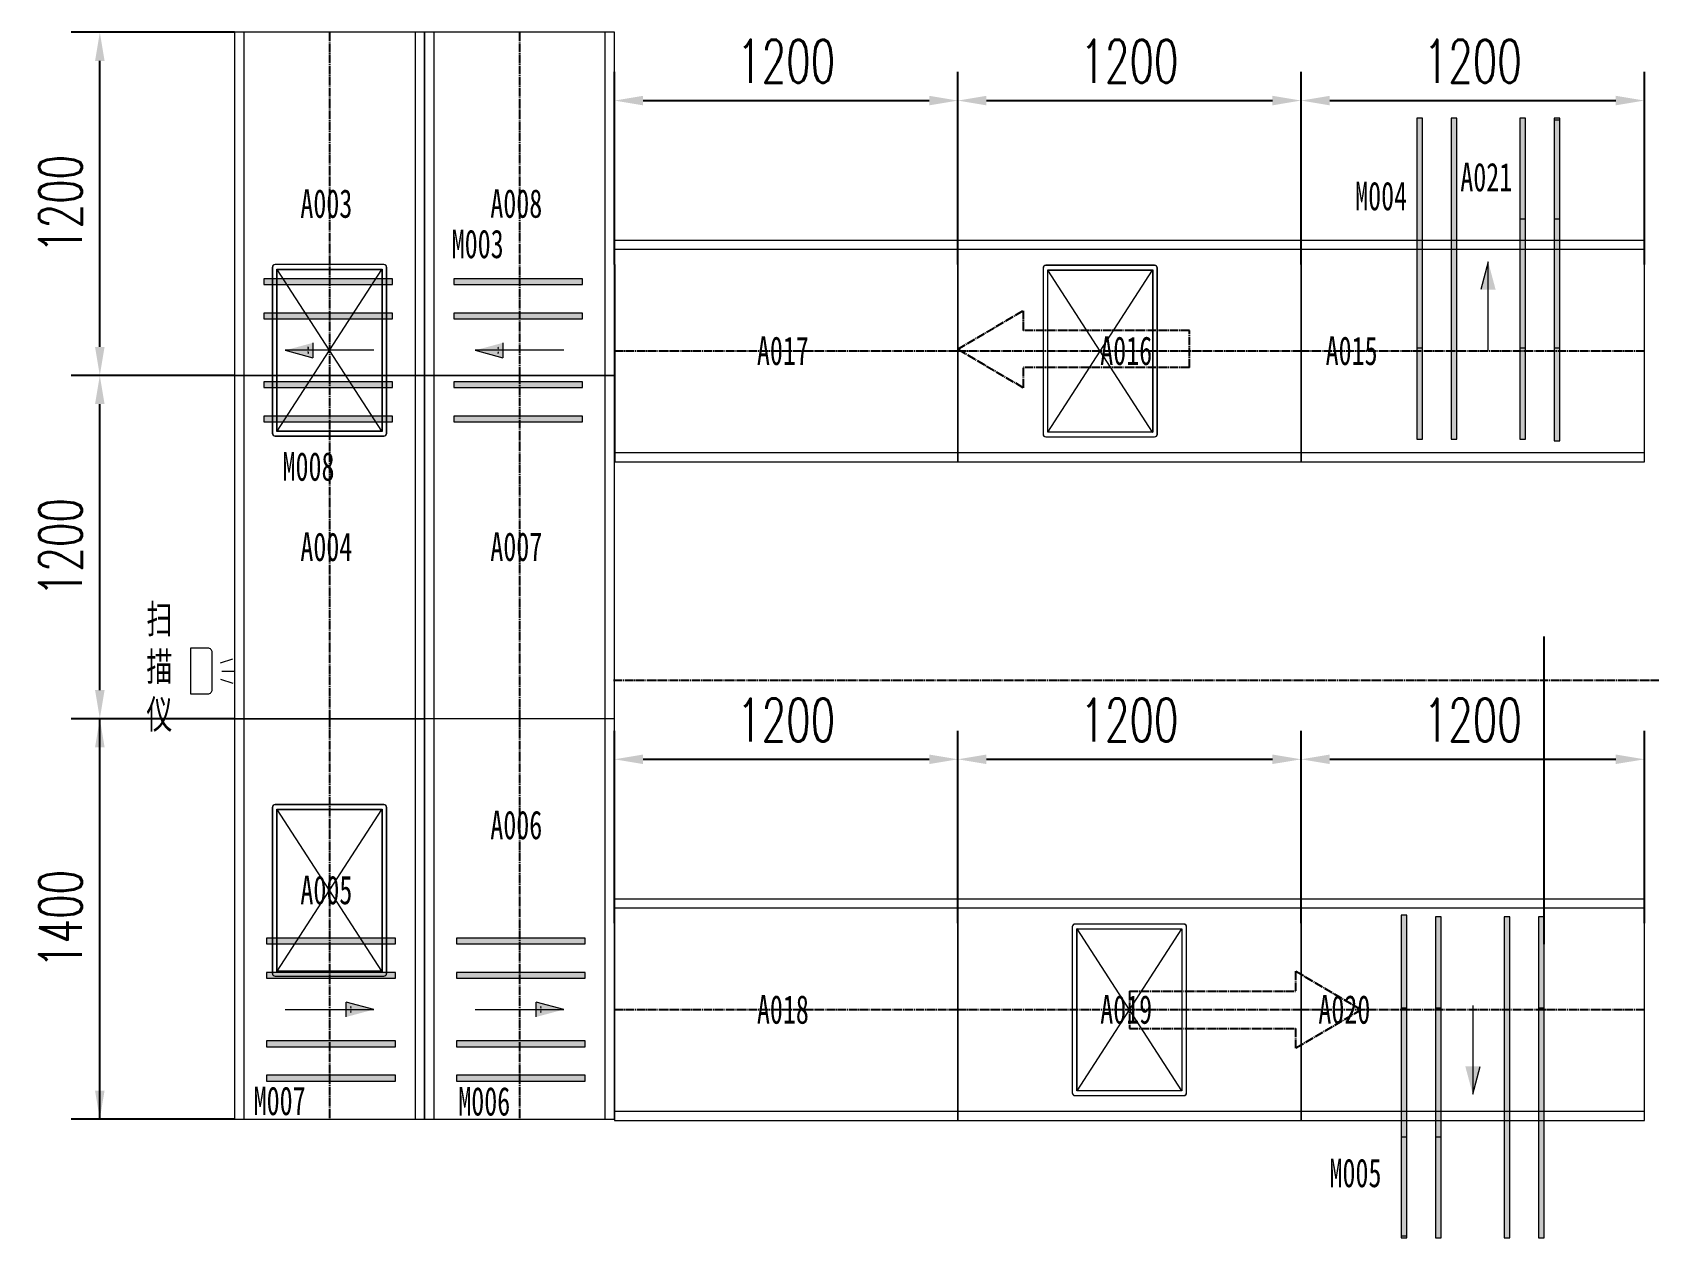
# Model space of a CAD drawing. Header units: millimetres. Extents: x -66983 to -34457, y -12173 to 8181.
# Drawn here: x -54300 to -48650, y -6201 to -1986 of the extents above; entities that cross this region are included whole.
import ezdxf

# ---------------------------------------------------------------- set-up
doc = ezdxf.new("R2010")
doc.units = ezdxf.units.MM
doc.linetypes.add('EB_DASHDOT', pattern=[39, 30, -3, 3, -3])
doc.layers.get('0').update_dxf_attribs({"lineweight": 0})
for name, color, linetype, lineweight in [('AM_7', 4, 'EB_DASHDOT', 25), ('CAXA1', 1, 'EB_DASHDOT', 25), ('CAXA4', 4, 'Continuous', 25), ('TEXT', 1, 'Continuous', 0), ('xiangzi', 150, 'Continuous', 0)]:
    doc.layers.add(name, color=color, linetype=linetype, lineweight=lineweight)
doc.styles.add('UserTxtStyle13', font='txt.shx', dxfattribs={"width": 0.667, "bigfont": 'gbcbig.shx'})
doc.styles.add('标准', font='txt.shx', dxfattribs={"width": 0.667, "bigfont": 'gbcbig.shx'})
doc.dimstyles.new('标准', dxfattribs={"dimscale": 100, "dimtxt": 3.5, "dimasz": 2, "dimexe": 2, "dimexo": 0, "dimtad": 1, "dimdec": 1, "dimzin": 0, "dimdsep": 46, "dimtxsty": '标准', "dimcen": 0, "dimdle": 2, "dimazin": 2, "dimtfac": 1, "dimtdec": 3, "dimtmove": 0, "dimatfit": 3, "dimfxl": 1, "dimtolj": 1, "dimtzin": 0, "dimarcsym": 0})

# ---------------------------------------------------------------- blocks, each defined once
blk = doc.blocks.new('CAXBLOCK331')
at = {"layer": 'CAXA1', "linetype": 'EB_DASHDOT', "lineweight": 25}
for p, q in [((114.8, 67.5), (-114.8, 202.4)), ((-114.8, 202.4), (-114.8, 132.3)), ((-695, 132.3), (-114.8, 132.3)), ((-695, 132.3), (-695, 2.6)), ((114.8, 67.5), (-114.8, -67.5)), ((-695, 2.6), (-114.8, 2.6)), ((-114.8, 2.6), (-114.8, -67.5))]:
    blk.add_line(p, q, dxfattribs=at)
blk = doc.blocks.new('CAXBLOCK391')
at = {"layer": 'xiangzi', "linetype": 'Continuous', "lineweight": 0}
for p, q in [((76639.2, -111540.4), (76639.2, -112120.4)), ((76639.7, -111540.4), (76639.2, -111540.4)), ((76639.7, -111540.4), (76639.7, -112120.4)), ((76649.2, -111530.9), (76649.2, -111530.4)), ((77029.2, -111530.4), (76649.2, -111530.4)), ((77029.2, -111530.9), (76649.2, -111530.9)), ((76655.5, -112114.1), (76655.5, -111546.7)), ((76655.5, -111546.7), (77022.9, -111546.7)), ((76656.2, -111547.4), (76655.5, -111546.7)), ((77022.2, -112113.4), (76656.2, -111547.4)), ((76656.2, -112113.4), (77022.2, -111547.4)), ((76656.2, -112113.4), (76656.2, -111547.4)), ((76656.2, -111547.4), (77022.2, -111547.4)), ((77022.2, -111547.4), (77022.9, -111546.7)), ((77022.2, -111547.4), (77022.2, -112113.4)), ((77022.9, -111546.7), (77022.9, -112114.1)), ((77029.2, -111530.9), (77029.2, -111530.4)), ((77038.7, -112120.4), (77038.7, -111540.4)), ((77038.7, -111540.4), (77039.2, -111540.4)), ((77039.2, -112120.4), (77039.2, -111540.4)), ((76639.7, -112120.4), (76639.2, -112120.4)), ((76649.2, -112129.9), (76649.2, -112130.4)), ((76649.2, -112129.9), (77029.2, -112129.9)), ((76649.2, -112130.4), (77029.2, -112130.4)), ((76656.2, -112113.4), (76655.5, -112114.1)), ((77022.9, -112114.1), (76655.5, -112114.1)), ((77022.2, -112113.4), (76656.2, -112113.4)), ((77022.2, -112113.4), (77022.9, -112114.1)), ((77029.2, -112129.9), (77029.2, -112130.4)), ((77038.7, -112120.4), (77039.2, -112120.4))]:
    blk.add_line(p, q, dxfattribs=at)
for centre, radius, start, end in [((76649.2, -111540.4), 10, 90, 180), ((76649.2, -111540.4), 9.5, 90, 180), ((77029.2, -111540.4), 10, 0, 90), ((77029.2, -111540.4), 9.5, 0, 90), ((76649.2, -112120.4), 10, 180, 270), ((76649.2, -112120.4), 9.5, 180, 270), ((77029.2, -112120.4), 10, 270, 360), ((77029.2, -112120.4), 9.5, 270, 360)]:
    blk.add_arc(centre, radius, start, end, dxfattribs=at)
blk = doc.blocks.new('CAXBLOCK399')
at = {"layer": 'CAXA1', "linetype": 'EB_DASHDOT', "lineweight": 25}
for p, q in [((-114.8, -67.5), (114.8, 67.5)), ((114.8, -2.6), (114.8, 67.5)), ((695, -2.6), (114.8, -2.6)), ((695, -132.3), (695, -2.6)), ((-114.8, -67.5), (114.8, -202.4)), ((695, -132.3), (114.8, -132.3)), ((114.8, -202.4), (114.8, -132.3))]:
    blk.add_line(p, q, dxfattribs=at)
blk = doc.blocks.new('*X65')
at = {"layer": 'CAXA4', "linetype": 'Continuous', "transparency": 16777216}
for points in [[(-52164.6, -2208.3), (-52164.6, -2241.6), (-52264.6, -2224.9)], [(-51164.6, -2208.3), (-51164.6, -2241.6), (-51064.6, -2224.9)]]:
    blk.add_hatch(color=0, dxfattribs=at).paths.add_polyline_path(points, flags=0)
at = {"layer": 'CAXA4', "color": 0, "linetype": 'Continuous', "lineweight": -2, "transparency": 16777216}
for p, q in [((-52264.6, -2797.8), (-52264.6, -2124.9)), ((-51064.6, -2797.8), (-51064.6, -2124.9)), ((-52164.6, -2224.9), (-51164.6, -2224.9))]:
    blk.add_line(p, q, dxfattribs=at)
at = {"layer": 'CAXA4', "color": 0, "linetype": 'Continuous', "lineweight": 25, "transparency": 16777216, "insert": (-51664.6, -2087.4), "char_height": 150, "width": 906.453, "attachment_point": 5, "style": '标准'}
blk.add_mtext('1200', dxfattribs=at)
blk = doc.blocks.new('*X66')
at = {"layer": 'CAXA4', "linetype": 'Continuous', "transparency": 16777216}
for points in [[(-50964.6, -2208.3), (-50964.6, -2241.6), (-51064.6, -2224.9)], [(-49964.6, -2208.3), (-49964.6, -2241.6), (-49864.6, -2224.9)]]:
    blk.add_hatch(color=0, dxfattribs=at).paths.add_polyline_path(points, flags=0)
at = {"layer": 'CAXA4', "color": 0, "linetype": 'Continuous', "lineweight": -2, "transparency": 16777216}
for p, q in [((-51064.6, -2797.8), (-51064.6, -2124.9)), ((-49864.6, -2797.8), (-49864.6, -2124.9)), ((-50964.6, -2224.9), (-49964.6, -2224.9))]:
    blk.add_line(p, q, dxfattribs=at)
at = {"layer": 'CAXA4', "color": 0, "linetype": 'Continuous', "lineweight": 25, "transparency": 16777216, "insert": (-50464.6, -2087.4), "char_height": 150, "width": 906.453, "attachment_point": 5, "style": '标准'}
blk.add_mtext('1200', dxfattribs=at)
blk = doc.blocks.new('*X67')
at = {"layer": 'CAXA4', "linetype": 'Continuous', "transparency": 16777216}
for points in [[(-49764.6, -2208.3), (-49764.6, -2241.6), (-49864.6, -2224.9)], [(-48764.6, -2208.3), (-48764.6, -2241.6), (-48664.6, -2224.9)]]:
    blk.add_hatch(color=0, dxfattribs=at).paths.add_polyline_path(points, flags=0)
at = {"layer": 'CAXA4', "color": 0, "linetype": 'Continuous', "lineweight": -2, "transparency": 16777216}
for p, q in [((-49864.6, -2797.8), (-49864.6, -2124.9)), ((-48664.6, -2797.8), (-48664.6, -2124.9)), ((-49764.6, -2224.9), (-48764.6, -2224.9))]:
    blk.add_line(p, q, dxfattribs=at)
at = {"layer": 'CAXA4', "color": 0, "linetype": 'Continuous', "lineweight": 25, "transparency": 16777216, "insert": (-49264.6, -2087.4), "char_height": 150, "width": 906.453, "attachment_point": 5, "style": '标准'}
blk.add_mtext('1200', dxfattribs=at)
blk = doc.blocks.new('CAXBLOCK411')
at = {"color": 5, "linetype": 'Continuous', "lineweight": 0}
for p, q in [((664, 1000), (0, 1000)), ((0, 1000), (0, -200)), ((32, 1000), (32, -200)), ((632, -200), (632, 1000)), ((664, -200), (664, 1000)), ((0, -200), (664, -200))]:
    blk.add_line(p, q, dxfattribs=at)
at = {"layer": 'AM_7', "color": 1, "linetype": 'EB_DASHDOT', "lineweight": 25}
blk.add_line((332, 1000), (332, -200.22), dxfattribs=at)
blk = doc.blocks.new('CAXBLOCK412')
at = {"color": 5, "linetype": 'Continuous', "lineweight": 0}
for p, q in [((664, 1000), (0, 1000)), ((0, 1000), (0, -200)), ((32, 1000), (32, -200)), ((632, -200), (632, 1000)), ((664, -200), (664, 1000)), ((0, -200), (664, -200))]:
    blk.add_line(p, q, dxfattribs=at)
at = {"layer": 'AM_7', "color": 1, "linetype": 'EB_DASHDOT', "lineweight": 25}
blk.add_line((332, 1000), (332, -200.22), dxfattribs=at)
blk = doc.blocks.new('CAXBLOCK415')
at = {"color": 5, "linetype": 'Continuous', "lineweight": 0}
for p, q in [((664, 1000), (0, 1000)), ((0, 1000), (0, -200)), ((32, 1000), (32, -200)), ((632, -200), (632, 1000)), ((664, -200), (664, 1000)), ((0, -200), (664, -200))]:
    blk.add_line(p, q, dxfattribs=at)
at = {"layer": 'AM_7', "color": 1, "linetype": 'EB_DASHDOT', "lineweight": 25}
blk.add_line((332, 1000), (332, -200.22), dxfattribs=at)
blk = doc.blocks.new('CAXBLOCK416')
at = {"color": 5, "linetype": 'Continuous', "lineweight": 0}
for p, q in [((664, 1000), (0, 1000)), ((0, 1000), (0, -200)), ((32, 1000), (32, -200)), ((632, -200), (632, 1000)), ((664, -200), (664, 1000)), ((0, -200), (664, -200))]:
    blk.add_line(p, q, dxfattribs=at)
at = {"layer": 'AM_7', "color": 1, "linetype": 'EB_DASHDOT', "lineweight": 25}
blk.add_line((332, 1000), (332, -200.22), dxfattribs=at)
blk = doc.blocks.new('CAXBLOCK417')
at = {"color": 5, "linetype": 'Continuous', "lineweight": 0}
for p, q in [((664, 1000), (0, 1000)), ((0, 1000), (0, -400)), ((32, 1000), (32, -400)), ((632, -400), (632, 1000)), ((664, -400), (664, 1000)), ((0, -400), (664, -400))]:
    blk.add_line(p, q, dxfattribs=at)
at = {"layer": 'AM_7', "color": 1, "linetype": 'EB_DASHDOT', "lineweight": 25}
blk.add_line((332, 1000), (332, -400.22), dxfattribs=at)
blk = doc.blocks.new('CAXBLOCK450')
at = {"color": 5, "linetype": 'Continuous', "lineweight": 0}
for p, q in [((-200, 55), (-200, -719)), ((1000, 55), (-200, 55)), ((1000, 23), (-200, 23)), ((1000, -719), (1000, 55)), ((-200, -687), (1000, -687)), ((-200, -719), (1000, -719))]:
    blk.add_line(p, q, dxfattribs=at)
at = {"layer": 'AM_7', "color": 1, "linetype": 'EB_DASHDOT', "lineweight": 25}
blk.add_line((1000, -332), (-200.22, -332), dxfattribs=at)
blk = doc.blocks.new('CAXBLOCK451')
at = {"color": 5, "linetype": 'Continuous', "lineweight": 0}
for p, q in [((-200, 55), (-200, -719)), ((1000, 55), (-200, 55)), ((1000, 23), (-200, 23)), ((1000, -719), (1000, 55)), ((-200, -687), (1000, -687)), ((-200, -719), (1000, -719))]:
    blk.add_line(p, q, dxfattribs=at)
at = {"layer": 'AM_7', "color": 1, "linetype": 'EB_DASHDOT', "lineweight": 25}
blk.add_line((1000, -332), (-200.22, -332), dxfattribs=at)
blk = doc.blocks.new('CAXBLOCK452')
at = {"color": 5, "linetype": 'Continuous', "lineweight": 0}
for p, q in [((-200, 55), (-200, -719)), ((1000, 55), (-200, 55)), ((1000, 23), (-200, 23)), ((1000, -719), (1000, 55)), ((-200, -687), (1000, -687)), ((-200, -719), (1000, -719))]:
    blk.add_line(p, q, dxfattribs=at)
at = {"layer": 'AM_7', "color": 1, "linetype": 'EB_DASHDOT', "lineweight": 25}
blk.add_line((1000, -332), (-200.22, -332), dxfattribs=at)
blk = doc.blocks.new('CAXBLOCK453')
at = {"color": 5, "linetype": 'Continuous', "lineweight": 0}
for p, q in [((-200, 55), (-200, -719)), ((1000, 55), (-200, 55)), ((1000, 23), (-200, 23)), ((1000, -719), (1000, 55)), ((-200, -687), (1000, -687)), ((-200, -719), (1000, -719))]:
    blk.add_line(p, q, dxfattribs=at)
at = {"layer": 'AM_7', "color": 1, "linetype": 'EB_DASHDOT', "lineweight": 25}
blk.add_line((1000, -332), (-200.22, -332), dxfattribs=at)
blk = doc.blocks.new('CAXBLOCK454')
at = {"color": 5, "linetype": 'Continuous', "lineweight": 0}
for p, q in [((-200, 55), (-200, -719)), ((1000, 55), (-200, 55)), ((1000, 23), (-200, 23)), ((1000, -719), (1000, 55)), ((-200, -687), (1000, -687)), ((-200, -719), (1000, -719))]:
    blk.add_line(p, q, dxfattribs=at)
at = {"layer": 'AM_7', "color": 1, "linetype": 'EB_DASHDOT', "lineweight": 25}
blk.add_line((1000, -332), (-200.22, -332), dxfattribs=at)
blk = doc.blocks.new('CAXBLOCK455')
at = {"color": 5, "linetype": 'Continuous', "lineweight": 0}
for p, q in [((-200, 55), (-200, -719)), ((1000, 55), (-200, 55)), ((1000, 23), (-200, 23)), ((1000, -719), (1000, 55)), ((-200, -687), (1000, -687)), ((-200, -719), (1000, -719))]:
    blk.add_line(p, q, dxfattribs=at)
at = {"layer": 'AM_7', "color": 1, "linetype": 'EB_DASHDOT', "lineweight": 25}
blk.add_line((1000, -332), (-200.22, -332), dxfattribs=at)
blk = doc.blocks.new('CAXBLOCK464')
at = {"layer": 'xiangzi', "linetype": 'Continuous', "lineweight": 0}
for p, q in [((76639.2, -111540.4), (76639.2, -112120.4)), ((76639.7, -111540.4), (76639.2, -111540.4)), ((76639.7, -111540.4), (76639.7, -112120.4)), ((76649.2, -111530.9), (76649.2, -111530.4)), ((77029.2, -111530.4), (76649.2, -111530.4)), ((77029.2, -111530.9), (76649.2, -111530.9)), ((76655.5, -112114.1), (76655.5, -111546.7)), ((76655.5, -111546.7), (77022.9, -111546.7)), ((76656.2, -111547.4), (76655.5, -111546.7)), ((77022.2, -112113.4), (76656.2, -111547.4)), ((76656.2, -112113.4), (77022.2, -111547.4)), ((76656.2, -112113.4), (76656.2, -111547.4)), ((76656.2, -111547.4), (77022.2, -111547.4)), ((77022.2, -111547.4), (77022.9, -111546.7)), ((77022.2, -111547.4), (77022.2, -112113.4)), ((77022.9, -111546.7), (77022.9, -112114.1)), ((77029.2, -111530.9), (77029.2, -111530.4)), ((77038.7, -112120.4), (77038.7, -111540.4)), ((77038.7, -111540.4), (77039.2, -111540.4)), ((77039.2, -112120.4), (77039.2, -111540.4)), ((76639.7, -112120.4), (76639.2, -112120.4)), ((76649.2, -112129.9), (76649.2, -112130.4)), ((76649.2, -112129.9), (77029.2, -112129.9)), ((76649.2, -112130.4), (77029.2, -112130.4)), ((76656.2, -112113.4), (76655.5, -112114.1)), ((77022.9, -112114.1), (76655.5, -112114.1)), ((77022.2, -112113.4), (76656.2, -112113.4)), ((77022.2, -112113.4), (77022.9, -112114.1)), ((77029.2, -112129.9), (77029.2, -112130.4)), ((77038.7, -112120.4), (77039.2, -112120.4))]:
    blk.add_line(p, q, dxfattribs=at)
for centre, radius, start, end in [((76649.2, -111540.4), 10, 90, 180), ((76649.2, -111540.4), 9.5, 90, 180), ((77029.2, -111540.4), 10, 0, 90), ((77029.2, -111540.4), 9.5, 0, 90), ((76649.2, -112120.4), 10, 180, 270), ((76649.2, -112120.4), 9.5, 180, 270), ((77029.2, -112120.4), 10, 270, 360), ((77029.2, -112120.4), 9.5, 270, 360)]:
    blk.add_arc(centre, radius, start, end, dxfattribs=at)
blk = doc.blocks.new('CAXBLOCK471')
at = {"layer": 'xiangzi', "linetype": 'Continuous', "lineweight": 0}
for p, q in [((76639.2, -111540.4), (76639.2, -112120.4)), ((76639.7, -111540.4), (76639.2, -111540.4)), ((76639.7, -111540.4), (76639.7, -112120.4)), ((76649.2, -111530.9), (76649.2, -111530.4)), ((77029.2, -111530.4), (76649.2, -111530.4)), ((77029.2, -111530.9), (76649.2, -111530.9)), ((76655.5, -112114.1), (76655.5, -111546.7)), ((76655.5, -111546.7), (77022.9, -111546.7)), ((76656.2, -111547.4), (76655.5, -111546.7)), ((77022.2, -112113.4), (76656.2, -111547.4)), ((76656.2, -112113.4), (77022.2, -111547.4)), ((76656.2, -112113.4), (76656.2, -111547.4)), ((76656.2, -111547.4), (77022.2, -111547.4)), ((77022.2, -111547.4), (77022.9, -111546.7)), ((77022.2, -111547.4), (77022.2, -112113.4)), ((77022.9, -111546.7), (77022.9, -112114.1)), ((77029.2, -111530.9), (77029.2, -111530.4)), ((77038.7, -112120.4), (77038.7, -111540.4)), ((77038.7, -111540.4), (77039.2, -111540.4)), ((77039.2, -112120.4), (77039.2, -111540.4)), ((76639.7, -112120.4), (76639.2, -112120.4)), ((76649.2, -112129.9), (76649.2, -112130.4)), ((76649.2, -112129.9), (77029.2, -112129.9)), ((76649.2, -112130.4), (77029.2, -112130.4)), ((76656.2, -112113.4), (76655.5, -112114.1)), ((77022.9, -112114.1), (76655.5, -112114.1)), ((77022.2, -112113.4), (76656.2, -112113.4)), ((77022.2, -112113.4), (77022.9, -112114.1)), ((77029.2, -112129.9), (77029.2, -112130.4)), ((77038.7, -112120.4), (77039.2, -112120.4))]:
    blk.add_line(p, q, dxfattribs=at)
for centre, radius, start, end in [((76649.2, -111540.4), 10, 90, 180), ((76649.2, -111540.4), 9.5, 90, 180), ((77029.2, -111540.4), 10, 0, 90), ((77029.2, -111540.4), 9.5, 0, 90), ((76649.2, -112120.4), 10, 180, 270), ((76649.2, -112120.4), 9.5, 180, 270), ((77029.2, -112120.4), 10, 270, 360), ((77029.2, -112120.4), 9.5, 270, 360)]:
    blk.add_arc(centre, radius, start, end, dxfattribs=at)
blk = doc.blocks.new('*X105')
at = {"layer": 'CAXA4', "linetype": 'Continuous', "transparency": 16777216}
for points in [[(-54080.3, -2086.2), (-54046.9, -2086.2), (-54063.6, -1986.2)], [(-54080.3, -3086.2), (-54046.9, -3086.2), (-54063.6, -3186.2)]]:
    blk.add_hatch(color=0, dxfattribs=at).paths.add_polyline_path(points, flags=0)
at = {"layer": 'CAXA4', "color": 0, "linetype": 'Continuous', "lineweight": -2, "transparency": 16777216}
for p, q in [((-53592.6, -1986.2), (-54163.6, -1986.2)), ((-54063.6, -3086.2), (-54063.6, -2086.2)), ((-53592.6, -3186.2), (-54163.6, -3186.2))]:
    blk.add_line(p, q, dxfattribs=at)
at = {"layer": 'CAXA4', "color": 0, "linetype": 'Continuous', "lineweight": 25, "transparency": 16777216, "insert": (-54201.1, -2586.2), "char_height": 150, "width": 906.453, "attachment_point": 5, "rotation": 90, "style": '标准'}
blk.add_mtext('1200', dxfattribs=at)
blk = doc.blocks.new('*X106')
at = {"layer": 'CAXA4', "linetype": 'Continuous', "transparency": 16777216}
for points in [[(-54080.3, -3286.5), (-54046.9, -3286.5), (-54063.6, -3186.5)], [(-54080.3, -4286.5), (-54046.9, -4286.5), (-54063.6, -4386.5)]]:
    blk.add_hatch(color=0, dxfattribs=at).paths.add_polyline_path(points, flags=0)
at = {"layer": 'CAXA4', "color": 0, "linetype": 'Continuous', "lineweight": -2, "transparency": 16777216}
for p, q in [((-53592.6, -3186.5), (-54163.6, -3186.5)), ((-54063.6, -4286.5), (-54063.6, -3286.5)), ((-53592.6, -4386.5), (-54163.6, -4386.5))]:
    blk.add_line(p, q, dxfattribs=at)
at = {"layer": 'CAXA4', "color": 0, "linetype": 'Continuous', "lineweight": 25, "transparency": 16777216, "insert": (-54201.1, -3786.5), "char_height": 150, "width": 906.453, "attachment_point": 5, "rotation": 90, "style": '标准'}
blk.add_mtext('1200', dxfattribs=at)
blk = doc.blocks.new('*X107')
at = {"layer": 'CAXA4', "linetype": 'Continuous', "lineweight": 25, "transparency": 16777216}
for points in [[(-54063.6, -4386.7), (-54080.3, -4486.7), (-54046.9, -4486.7)], [(-54063.6, -5786.7), (-54080.3, -5686.7), (-54046.9, -5686.7)]]:
    blk.add_hatch(color=0, dxfattribs=at).paths.add_polyline_path(points, flags=0)
at = {"layer": 'CAXA4', "color": 0, "linetype": 'Continuous', "lineweight": 25, "transparency": 16777216}
for p, q in [((-53592.6, -4386.7), (-54163.6, -4386.7)), ((-54063.6, -5786.7), (-54063.6, -4386.7)), ((-53592.6, -5786.7), (-54163.6, -5786.7))]:
    blk.add_line(p, q, dxfattribs=at)
at = {"layer": 'CAXA4', "color": 0, "linetype": 'Continuous', "lineweight": 25, "transparency": 16777216, "insert": (-54201.1, -5086.7), "char_height": 150, "width": 485.957, "attachment_point": 5, "rotation": 90, "style": '标准'}
blk.add_mtext('1400', dxfattribs=at)
blk = doc.blocks.new('*X108')
at = {"layer": 'CAXA4', "linetype": 'Continuous', "transparency": 16777216}
for points in [[(-52164.6, -4511.8), (-52164.6, -4545.1), (-52264.6, -4528.5)], [(-51164.6, -4511.8), (-51164.6, -4545.1), (-51064.6, -4528.5)]]:
    blk.add_hatch(color=0, dxfattribs=at).paths.add_polyline_path(points, flags=0)
at = {"layer": 'CAXA4', "color": 0, "linetype": 'Continuous', "lineweight": -2, "transparency": 16777216}
for p, q in [((-52264.6, -5101.3), (-52264.6, -4428.5)), ((-51064.6, -5101.3), (-51064.6, -4428.5)), ((-52164.6, -4528.5), (-51164.6, -4528.5))]:
    blk.add_line(p, q, dxfattribs=at)
at = {"layer": 'CAXA4', "color": 0, "linetype": 'Continuous', "lineweight": 25, "transparency": 16777216, "insert": (-51664.6, -4391), "char_height": 150, "width": 906.453, "attachment_point": 5, "style": '标准'}
blk.add_mtext('1200', dxfattribs=at)
blk = doc.blocks.new('*X109')
at = {"layer": 'CAXA4', "linetype": 'Continuous', "transparency": 16777216}
for points in [[(-50964.6, -4511.8), (-50964.6, -4545.1), (-51064.6, -4528.5)], [(-49964.6, -4511.8), (-49964.6, -4545.1), (-49864.6, -4528.5)]]:
    blk.add_hatch(color=0, dxfattribs=at).paths.add_polyline_path(points, flags=0)
at = {"layer": 'CAXA4', "color": 0, "linetype": 'Continuous', "lineweight": -2, "transparency": 16777216}
for p, q in [((-51064.6, -5101.3), (-51064.6, -4428.5)), ((-49864.6, -5101.3), (-49864.6, -4428.5)), ((-50964.6, -4528.5), (-49964.6, -4528.5))]:
    blk.add_line(p, q, dxfattribs=at)
at = {"layer": 'CAXA4', "color": 0, "linetype": 'Continuous', "lineweight": 25, "transparency": 16777216, "insert": (-50464.6, -4391), "char_height": 150, "width": 906.453, "attachment_point": 5, "style": '标准'}
blk.add_mtext('1200', dxfattribs=at)
blk = doc.blocks.new('*X110')
at = {"layer": 'CAXA4', "linetype": 'Continuous', "transparency": 16777216}
for points in [[(-49764.6, -4511.8), (-49764.6, -4545.1), (-49864.6, -4528.5)], [(-48764.6, -4511.8), (-48764.6, -4545.1), (-48664.6, -4528.5)]]:
    blk.add_hatch(color=0, dxfattribs=at).paths.add_polyline_path(points, flags=0)
at = {"layer": 'CAXA4', "color": 0, "linetype": 'Continuous', "lineweight": -2, "transparency": 16777216}
for p, q in [((-49864.6, -5101.3), (-49864.6, -4428.5)), ((-48664.6, -5101.3), (-48664.6, -4428.5)), ((-49764.6, -4528.5), (-48764.6, -4528.5))]:
    blk.add_line(p, q, dxfattribs=at)
at = {"layer": 'CAXA4', "color": 0, "linetype": 'Continuous', "lineweight": 25, "transparency": 16777216, "insert": (-49264.6, -4391), "char_height": 150, "width": 906.453, "attachment_point": 5, "style": '标准'}
blk.add_mtext('1200', dxfattribs=at)
blk = doc.blocks.new('CAXBLOCK479')
at = {"linetype": 'Continuous', "lineweight": 0}
h = blk.add_hatch(color=1, dxfattribs=at)
h.paths.add_polyline_path([(155, 0), (58.4, 25.9), (58.4, 0)], flags=0)
h.paths.add_polyline_path([(155, 0), (58.4, 0), (58.4, -25.9)], flags=0)
at = {"layer": 'TEXT', "linetype": 'Continuous', "lineweight": 0}
for points in [[(230, 230), (-220, 230), (-220, 250), (230, 250)], [(230, 110), (-220, 110), (-220, 130), (230, 130)], [(230, -130), (-220, -130), (-220, -110), (230, -110)], [(230, -250), (-220, -250), (-220, -230), (230, -230)]]:
    blk.add_hatch(color=3, dxfattribs=at).paths.add_polyline_path(points, flags=0)
at = {"color": 1, "linetype": 'Continuous', "lineweight": 0}
for p, q in [((-155, 0), (155, 0)), ((155, 0), (58.4, 25.9)), ((58.4, -25.9), (58.4, 25.9))]:
    blk.add_line(p, q, dxfattribs=at)
at = {"color": 2, "linetype": 'Continuous', "lineweight": 0}
for centre in [(76, 8.2), (76, -7.8)]:
    blk.add_arc(centre, 2.5, 90, 270, dxfattribs=at)
at = {"layer": 'TEXT', "color": 3, "linetype": 'Continuous', "lineweight": 0}
for points in [[(-220, 250), (-220, 230), (230, 230), (230, 250), (-220, 250)], [(-220, 130), (-220, 110), (230, 110), (230, 130), (-220, 130)], [(-220, -110), (-220, -130), (230, -130), (230, -110), (-220, -110)], [(-220, -230), (-220, -250), (230, -250), (230, -230), (-220, -230)]]:
    blk.add_lwpolyline(points, dxfattribs=at)
blk = doc.blocks.new('CAXBLOCK480')
at = {"linetype": 'Continuous', "lineweight": 0}
h = blk.add_hatch(color=1, dxfattribs=at)
h.paths.add_polyline_path([(-155, 0), (-58.4, -25.9), (-58.4, 0)], flags=0)
h.paths.add_polyline_path([(-155, 0), (-58.4, 0), (-58.4, 25.9)], flags=0)
at = {"layer": 'TEXT', "linetype": 'Continuous', "lineweight": 0}
for points in [[(-230, 250), (220, 250), (220, 230), (-230, 230)], [(-230, 130), (220, 130), (220, 110), (-230, 110)], [(-230, -110), (220, -110), (220, -130), (-230, -130)], [(-230, -230), (220, -230), (220, -250), (-230, -250)]]:
    blk.add_hatch(color=3, dxfattribs=at).paths.add_polyline_path(points, flags=0)
at = {"color": 1, "linetype": 'Continuous', "lineweight": 0}
for p, q in [((155, 0), (-155, 0)), ((-155, 0), (-58.4, -25.9)), ((-58.4, 25.9), (-58.4, -25.9))]:
    blk.add_line(p, q, dxfattribs=at)
at = {"color": 2, "linetype": 'Continuous', "lineweight": 0}
for centre in [(-76, 7.8), (-76, -8.2)]:
    blk.add_arc(centre, 2.5, 270, 90, dxfattribs=at)
at = {"layer": 'TEXT', "color": 3, "linetype": 'Continuous', "lineweight": 0}
for points in [[(220, 230), (220, 250), (-230, 250), (-230, 230), (220, 230)], [(220, 110), (220, 130), (-230, 130), (-230, 110), (220, 110)], [(220, -130), (220, -110), (-230, -110), (-230, -130), (220, -130)], [(220, -250), (220, -230), (-230, -230), (-230, -250), (220, -250)]]:
    blk.add_lwpolyline(points, dxfattribs=at)
blk = doc.blocks.new('CAXBLOCK492')
at = {"linetype": 'Continuous', "lineweight": 0}
h = blk.add_hatch(color=1, dxfattribs=at)
h.paths.add_polyline_path([(-155, 0), (-58.4, -25.9), (-58.4, 0)], flags=0)
h.paths.add_polyline_path([(-155, 0), (-58.4, 0), (-58.4, 25.9)], flags=0)
at = {"layer": 'TEXT', "linetype": 'Continuous', "lineweight": 0}
for points in [[(-230, 250), (220, 250), (220, 230), (-230, 230)], [(-230, 130), (220, 130), (220, 110), (-230, 110)], [(-230, -110), (220, -110), (220, -130), (-230, -130)], [(-230, -230), (220, -230), (220, -250), (-230, -250)]]:
    blk.add_hatch(color=3, dxfattribs=at).paths.add_polyline_path(points, flags=0)
at = {"color": 1, "linetype": 'Continuous', "lineweight": 0}
for p, q in [((155, 0), (-155, 0)), ((-155, 0), (-58.4, -25.9)), ((-58.4, 25.9), (-58.4, -25.9))]:
    blk.add_line(p, q, dxfattribs=at)
at = {"color": 2, "linetype": 'Continuous', "lineweight": 0}
for centre in [(-76, 7.8), (-76, -8.2)]:
    blk.add_arc(centre, 2.5, 270, 90, dxfattribs=at)
at = {"layer": 'TEXT', "color": 3, "linetype": 'Continuous', "lineweight": 0}
for points in [[(220, 230), (220, 250), (-230, 250), (-230, 230), (220, 230)], [(220, 110), (220, 130), (-230, 130), (-230, 110), (220, 110)], [(220, -130), (220, -110), (-230, -110), (-230, -130), (220, -130)], [(220, -250), (220, -230), (-230, -230), (-230, -250), (220, -250)]]:
    blk.add_lwpolyline(points, dxfattribs=at)
blk = doc.blocks.new('SMY')
at = {"color": 1, "lineweight": 0}
for p, q in [((-29, 49.3), (-42.5, 6.5)), ((0, 44.9), (0, 0)), ((29, 49.3), (42.5, 6.5))]:
    blk.add_line(p, q, dxfattribs=at)
blk.add_lwpolyline([(-65, 78), (65, 78, 0.414214), (80, 93), (80, 154), (-80, 154), (-80, 93, 0.414214)], format="xyb", close=True, dxfattribs=at)

msp = doc.modelspace()

# ---------------------------------------------------------------- hatches: boundary and pattern name
at = {"linetype": 'Continuous', "lineweight": 0}
h = msp.add_hatch(color=1, dxfattribs=at)
h.paths.add_polyline_path([(-49210.5, -2789.2), (-49236.3, -2885.8), (-49210.5, -2885.8)], flags=0)
h.paths.add_polyline_path([(-49210.5, -2789.2), (-49210.5, -2885.8), (-49184.6, -2885.8)], flags=0)
h = msp.add_hatch(color=1, dxfattribs=at)
h.paths.add_polyline_path([(-49264.6, -5699.2), (-49238.7, -5602.6), (-49264.6, -5602.6)], flags=0)
h.paths.add_polyline_path([(-49264.6, -5699.2), (-49264.6, -5602.6), (-49290.5, -5602.6)], flags=0)
at = {"layer": 'TEXT', "linetype": 'Continuous', "lineweight": 0}
for points in [[(-49440.5, -2287), (-49440.5, -3089.8), (-49460.5, -3089.8), (-49460.5, -2287)], [(-49440.5, -2287), (-49440.5, -3408.7), (-49460.5, -3408.7), (-49460.5, -2287)], [(-49320.5, -2287), (-49320.5, -3408.7), (-49340.5, -3408.7), (-49340.5, -2287)], [(-49080.5, -2287), (-49080.5, -3089.8), (-49100.5, -3089.8), (-49100.5, -2287)], [(-49080.5, -2287), (-49080.5, -3408.7), (-49100.5, -3408.7), (-49100.5, -2287)], [(-48960.5, -2287), (-48960.5, -3089.8), (-48980.5, -3089.8), (-48980.5, -2287)], [(-48960.5, -2293), (-48960.5, -3414.7), (-48980.5, -3414.7), (-48980.5, -2293)], [(-49514.6, -6195.4), (-49514.6, -5073.6), (-49494.6, -5073.6), (-49494.6, -6195.4)], [(-49394.6, -6201.4), (-49394.6, -5079.6), (-49374.6, -5079.6), (-49374.6, -6201.4)], [(-49154.6, -6201.4), (-49154.6, -5079.6), (-49134.6, -5079.6), (-49134.6, -6201.4)], [(-49034.6, -6201.4), (-49034.6, -5079.6), (-49014.6, -5079.6), (-49014.6, -6201.4)], [(-49514.6, -6201.4), (-49514.6, -5398.5), (-49494.6, -5398.5), (-49494.6, -6201.4)], [(-49394.6, -6201.4), (-49394.6, -5398.5), (-49374.6, -5398.5), (-49374.6, -6201.4)], [(-49034.6, -6201.4), (-49034.6, -5398.5), (-49014.6, -5398.5), (-49014.6, -6201.4)]]:
    msp.add_hatch(color=3, dxfattribs=at).paths.add_polyline_path(points)
for points in [[(-49080.5, -2639.8), (-49080.5, -3089.8), (-49100.5, -3089.8), (-49100.5, -2639.8)], [(-48960.5, -2639.8), (-48960.5, -3089.8), (-48980.5, -3089.8), (-48980.5, -2639.8)], [(-49514.6, -5848.5), (-49514.6, -5398.5), (-49494.6, -5398.5), (-49494.6, -5848.5)], [(-49394.6, -5848.5), (-49394.6, -5398.5), (-49374.6, -5398.5), (-49374.6, -5848.5)]]:
    msp.add_hatch(color=3, dxfattribs=at).paths.add_polyline_path(points, flags=0)

# ---------------------------------------------------------------- linework, layer by layer
at = {"color": 1, "linetype": 'Continuous', "lineweight": 0}
for p, q in [((-49210.5, -2789.2), (-49236.3, -2885.8)), ((-49210.5, -3099.2), (-49210.5, -2789.2)), ((-49264.6, -5389.2), (-49264.6, -5699.2)), ((-49264.6, -5699.2), (-49238.7, -5602.6))]:
    msp.add_line(p, q, dxfattribs=at)
at = {"layer": 'CAXA1', "linetype": 'EB_DASHDOT', "lineweight": 25}
msp.add_line((-52267.6, -4251.9), (-45279, -4251.9), dxfattribs=at)
at = {"layer": 'CAXA4', "linetype": 'Continuous', "lineweight": 25}
msp.add_line((-52264.6, -2797.8), (-52264.6, -3487.9), dxfattribs=at)
at = {"layer": 'CAXA4'}
msp.add_line((-49014.7, -5174.5), (-49014.7, -4099.5), dxfattribs=at)
at = {"layer": 'TEXT', "color": 3, "linetype": 'Continuous', "lineweight": 0}
for points in [[(-49460.5, -3089.8), (-49440.5, -3089.8), (-49440.5, -2287), (-49460.5, -2287), (-49460.5, -3089.8)], [(-49460.5, -3408.7), (-49440.5, -3408.7), (-49440.5, -2287), (-49460.5, -2287), (-49460.5, -3408.7)], [(-49340.5, -3408.7), (-49320.5, -3408.7), (-49320.5, -2287), (-49340.5, -2287), (-49340.5, -3408.7)], [(-49100.5, -3089.8), (-49080.5, -3089.8), (-49080.5, -2287), (-49100.5, -2287), (-49100.5, -3089.8)], [(-49100.5, -3408.7), (-49080.5, -3408.7), (-49080.5, -2287), (-49100.5, -2287), (-49100.5, -3408.7)], [(-48980.5, -3089.8), (-48960.5, -3089.8), (-48960.5, -2287), (-48980.5, -2287), (-48980.5, -3089.8)], [(-48980.5, -3414.7), (-48960.5, -3414.7), (-48960.5, -2293), (-48980.5, -2293), (-48980.5, -3414.7)], [(-49100.5, -3089.8), (-49080.5, -3089.8), (-49080.5, -2639.8), (-49100.5, -2639.8), (-49100.5, -3089.8)], [(-48980.5, -3089.8), (-48960.5, -3089.8), (-48960.5, -2639.8), (-48980.5, -2639.8), (-48980.5, -3089.8)], [(-49494.6, -5073.6), (-49514.6, -5073.6), (-49514.6, -6195.4), (-49494.6, -6195.4), (-49494.6, -5073.6)], [(-49374.6, -5079.6), (-49394.6, -5079.6), (-49394.6, -6201.4), (-49374.6, -6201.4), (-49374.6, -5079.6)], [(-49134.6, -5079.6), (-49154.6, -5079.6), (-49154.6, -6201.4), (-49134.6, -6201.4), (-49134.6, -5079.6)], [(-49014.6, -5079.6), (-49034.6, -5079.6), (-49034.6, -6201.4), (-49014.6, -6201.4), (-49014.6, -5079.6)], [(-49494.6, -5398.5), (-49514.6, -5398.5), (-49514.6, -5848.5), (-49494.6, -5848.5), (-49494.6, -5398.5)], [(-49494.6, -5398.5), (-49514.6, -5398.5), (-49514.6, -6201.4), (-49494.6, -6201.4), (-49494.6, -5398.5)], [(-49374.6, -5398.5), (-49394.6, -5398.5), (-49394.6, -5848.5), (-49374.6, -5848.5), (-49374.6, -5398.5)], [(-49374.6, -5398.5), (-49394.6, -5398.5), (-49394.6, -6201.4), (-49374.6, -6201.4), (-49374.6, -5398.5)], [(-49014.6, -5398.5), (-49034.6, -5398.5), (-49034.6, -6201.4), (-49014.6, -6201.4), (-49014.6, -5398.5)]]:
    msp.add_lwpolyline(points, dxfattribs=at)

# ---------------------------------------------------------------- block references
at = {"rotation": 90}
msp.add_blockref('SMY', (-53592.6, -4219.8), dxfattribs=at)
at = {"layer": 'CAXA4', "linetype": 'Continuous', "lineweight": 25}
for name, p in [('CAXBLOCK415', (-53592.6, -2986.2)), ('CAXBLOCK411', (-52928.6, -2986)), ('CAXBLOCK451', (-52064.6, -2768.9)), ('CAXBLOCK450', (-50864.6, -2768.9)), ('CAXBLOCK452', (-49664.6, -2768.9)), ('CAXBLOCK471', (-130099.8, 108732.3)), ('CAXBLOCK391', (-127405.8, 108729.4)), ('CAXBLOCK492', (-53260.3, -3098.1)), ('CAXBLOCK480', (-52596.5, -3098.1)), ('CAXBLOCK399', (-50949.8, -3026.5)), ('CAXBLOCK416', (-53592.6, -4186.5)), ('CAXBLOCK412', (-52928.6, -4186)), ('CAXBLOCK417', (-53592.6, -5386.7)), ('CAXBLOCK417', (-52928.6, -5386.7)), ('CAXBLOCK471', (-130100, 106843.6)), ('CAXBLOCK454', (-52064.6, -5072.5)), ('CAXBLOCK453', (-50864.6, -5072.5)), ('CAXBLOCK455', (-49664.6, -5072.5)), ('CAXBLOCK464', (-127303.9, 106425.9)), ('CAXBLOCK479', (-53260.6, -5403.5)), ('CAXBLOCK479', (-52596.6, -5403.5)), ('CAXBLOCK331', (-49769.7, -5472))]:
    msp.add_blockref(name, p, dxfattribs=at)

# ---------------------------------------------------------------- texts
at = {"layer": 'CAXA4', "linetype": 'Continuous', "lineweight": 25, "char_height": 100, "width": 555.252, "attachment_point": 1, "style": 'UserTxtStyle13'}
for s, insert in [('{\\fNSimSun|b0|i0|c134|p49;\\C7;A021}', (-49308, -2442.4)), ('{\\fNSimSun|b0|i0|c134|p49;\\C7;A003}', (-53362.6, -2535)), ('{\\fNSimSun|b0|i0|c134|p49;\\C7;A008}', (-52698.6, -2534.8)), ('{\\fNSimSun|b0|i0|c134|p49;\\C7;M004}', (-49675.5, -2508.5)), ('{\\fNSimSun|b0|i0|c134|p49;\\C7;M003}', (-52833.5, -2676.1)), ('{\\fNSimSun|b0|i0|c134|p49;\\C7;A017}', (-51766.7, -3049.6)), ('{\\fNSimSun|b0|i0|c134|p49;\\C7;A016}', (-50566.7, -3049.6)), ('{\\fNSimSun|b0|i0|c134|p49;\\C7;A015}', (-49778.8, -3049.6)), ('{\\fNSimSun|b0|i0|c134|p49;\\C7;M008}', (-53424.8, -3454.4)), ('{\\fNSimSun|b0|i0|c134|p49;\\C7;A004}', (-53362.6, -3735.2)), ('{\\fNSimSun|b0|i0|c134|p49;\\C7;A007}', (-52698.6, -3734.8)), ('{\\fNSimSun|b0|i0|c134|p49;\\C7;A006}', (-52698.6, -4708)), ('{\\fNSimSun|b0|i0|c134|p49;\\C7;A005}', (-53362.6, -4935.4)), ('{\\fNSimSun|b0|i0|c134|p49;\\C7;A018}', (-51766.7, -5353.2)), ('{\\fNSimSun|b0|i0|c134|p49;\\C7;A019}', (-50566.7, -5353.2)), ('{\\fNSimSun|b0|i0|c134|p49;\\C7;A020}', (-49804.2, -5353.2)), ('{\\fNSimSun|b0|i0|c134|p49;\\C7;M007}', (-53525.8, -5672.7)), ('{\\fNSimSun|b0|i0|c134|p49;\\C7;M006}', (-52810.5, -5674.3)), ('{\\fNSimSun|b0|i0|c134|p49;\\C7;M005}', (-49765.2, -5924.8))]:
    msp.add_mtext(s, dxfattribs=dict(at, insert=insert))
at = {"layer": 'CAXA4', "insert": (-53900.8, -3987.9), "char_height": 100, "attachment_point": 1, "style": '标准'}
msp.add_mtext_dynamic_manual_height_columns('{\\fSimSun|b0|i0|c134|p2;扫描仪}', width=100, gutter_width=1, heights=[0], dxfattribs=at)

# ---------------------------------------------------------------- dimensions: what is measured, and where the dimension line sits
at = {"layer": 'CAXA4', "linetype": 'Continuous', "lineweight": 25}
for base, p1, p2, angle, picture, middle in [((-54063.6, -1986.2), (-53592.6, -3186.2), (-53592.6, -1986.2), 90, '*X105', (-54063.6, -2586.2)), ((-51064.6, -2224.9), (-52264.6, -2797.8), (-51064.6, -2797.8), 180, '*X65', (-51664.6, -2224.9)), ((-49864.6, -2224.9), (-51064.6, -2797.8), (-49864.6, -2797.8), 180, '*X66', (-50464.6, -2224.9)), ((-48664.6, -2224.9), (-49864.6, -2797.8), (-48664.6, -2797.8), 180, '*X67', (-49264.6, -2224.9)), ((-54063.6, -3186.5), (-53592.6, -4386.5), (-53592.6, -3186.5), 90, '*X106', (-54063.6, -3786.5)), ((-51064.6, -4528.5), (-52264.6, -5101.3), (-51064.6, -5101.3), 180, '*X108', (-51664.6, -4528.5)), ((-49864.6, -4528.5), (-51064.6, -5101.3), (-49864.6, -5101.3), 180, '*X109', (-50464.6, -4528.5)), ((-48664.6, -4528.5), (-49864.6, -5101.3), (-48664.6, -5101.3), 180, '*X110', (-49264.6, -4528.5))]:
    dim = msp.add_linear_dim(base=base, p1=p1, p2=p2, angle=angle, text='1200', dimstyle='标准', override={"dimtxt": 1.5, "dimasz": 1, "dimexe": 1, "dimdec": 0, "dimsah": 1, "dimdle": 1}, dxfattribs=at)
    dim.commit()
    dim.dimension.update_dxf_attribs({"geometry": picture, "text_midpoint": middle})
dim = msp.add_linear_dim(base=(-54063.6, -4386.7), p1=(-53592.6, -5786.7), p2=(-53592.6, -4386.7), angle=90, dimstyle='标准', override={"dimtxt": 1.5, "dimasz": 1, "dimexe": 1, "dimdec": 0, "dimsah": 1, "dimdle": 1, "dimtzin": 0}, dxfattribs=at)
dim.commit()
dim.dimension.update_dxf_attribs({"geometry": '*X107', "text_midpoint": (-54063.6, -5086.7)})

doc.saveas('drawing.dxf')
